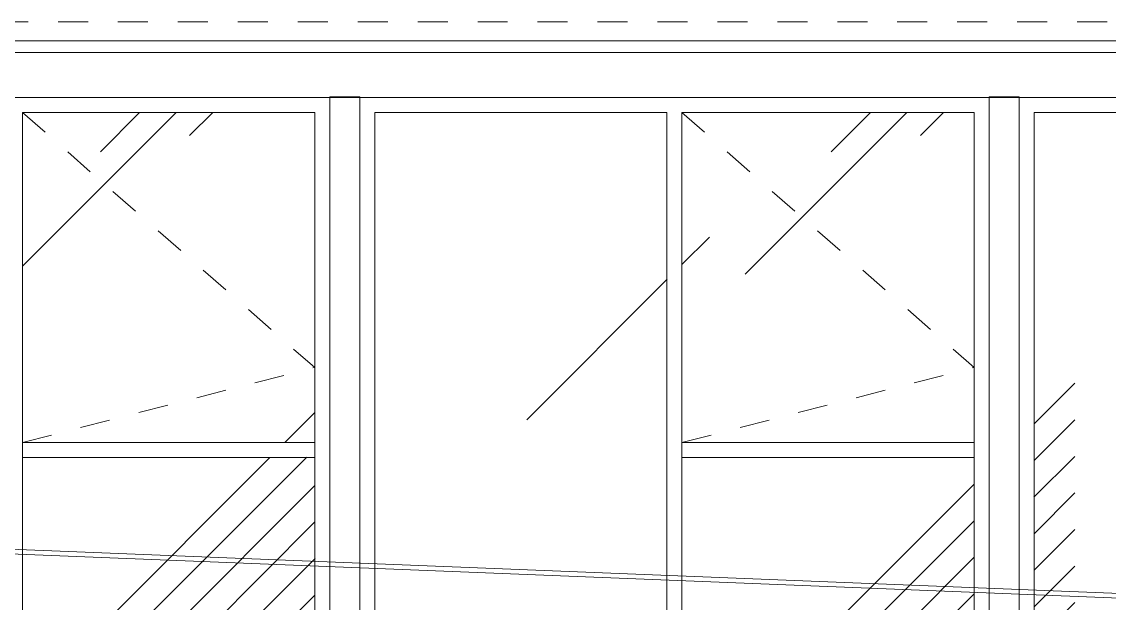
# Model space of a CAD drawing. Header units: metres. Extents: x 1838950 to 1842843, y 5171318 to 5174224.
# Drawn here: x 1840988.488 to 1840992.116, y 5171442.113 to 5171444.052 of the extents above; entities that cross this region are included whole.
import ezdxf

# ---------------------------------------------------------------- set-up
doc = ezdxf.new("R2010")
doc.units = ezdxf.units.M
doc.header["$LTSCALE"] = 0.0254
doc.linetypes.add('ACAD_ISO03W100', pattern=[0.295275590551181, 0.1181102362204724, -0.1771653543307086])
doc.linetypes.add('Style de ligne -18', pattern=[0.16404198823221328, 0.05468066274407109, -0.1093613254881422])
doc.layers.add('B Général', color=7, linetype='Continuous', lineweight=5)
doc.layers.add('Cotation', color=7, linetype='Continuous', lineweight=5)
pattern_1 = [(-135, (0, 0), (2.4384, 0), [3.448418350490555, -3.448418350490555]), (-135, (0, 0.12192), (2.4384, 0), [4.176793274481169, -2.72004342649994]), (-135, (0, 0.6095999999999999), (2.4384, 0), [3.448418350490555, -3.448418350490555]), (-135, (0, 0.73152), (2.4384, 0), [3.051505398349092, -3.845331302632017]), (-135, (0, 0.4876799999999999), (2.4384, 0), [0.8621045876226386, -0.8621045876226386]), (-135, (0, 0.85344), (2.4384, 0), [2.298945566993703, -4.597891133987406]), (-135, (0, 0.9753599999999999), (2.4384, 0), [2.298945566993703, -4.597891133987406]), (-135, (0, 1.09728), (2.4384, 0), [2.298945566993703, -4.597891133987406]), (-135, (0, 1.2192), (2.4384, 0), [2.298945566993703, -4.597891133987406]), (-135, (0, 0.36576), (2.4384, 0), [4.597891133987406, -2.298945566993703]), (-135, (0, 0.24384), (2.4384, 0), [5.003172247992726, -1.893664452988383])]

# ---------------------------------------------------------------- blocks, each defined once
blk = doc.blocks.new('F Passerelle-4')
at = {"layer": 'B Général', "linetype": 'Continuous', "lineweight": 5}
h = blk.add_hatch(dxfattribs=at)
h.set_pattern_fill('H_VERRE', style=0, pattern_type=2)
h.set_pattern_definition(pattern_1)
h.paths.add_polyline_path([(-1, -1.051411797111934), (-0.02499889889848418, -1.051411797111934), (-0.02499889889848418, 1.048652293227195), (-1, 1.048545895445122)])
h = blk.add_hatch(dxfattribs=at)
h.set_pattern_fill('H_VERRE', style=0, pattern_type=2)
h.set_pattern_definition(pattern_1)
h.paths.add_polyline_path([(0.025, 1.048652293227195), (1, 1.048652293227195), (1, -0.05142930810581674), (0.025, -0.05142930810581674)])
h = blk.add_hatch(dxfattribs=at)
h.set_pattern_fill('H_VERRE', style=0, pattern_type=2)
h.set_pattern_definition(pattern_1)
h.paths.add_polyline_path([(0.025, -0.1014293081058167), (1, -0.1014293081058167), (1, -1.051411797111933), (0.025, -1.051411797111933)])
at = {"layer": 'B Général', "color": 7, "linetype": 'Continuous', "lineweight": 5, "flags": 128}
for points in [[(1.05, 1.098588202888066), (1.05, -1.101411797111933), (-1.05, -1.101411797111933), (-1.05, 1.098588202888066)], [(-0.02499994183177478, 1.048652293227195), (-1, 1.048652293227194), (-1, -1.051475887451062), (-0.02499749548142427, -1.051475887451062)], [(0.025, 1.048652293227195), (1, 1.048652293227195), (1, -0.05142930810581674), (0.025, -0.05142930810581674)], [(1, -1.051475887451062), (1, 1.048652293227195), (0.025, 1.048652293227195), (0.025, -1.051475887451062)], [(0.025, -0.1014293081058167), (1, -0.1014293081058167), (1, -1.051411797111933), (0.025, -1.051411797111933)]]:
    blk.add_lwpolyline(points, close=True, dxfattribs=at)
at = {"layer": 'B Général', "color": 9, "linetype": 'Continuous', "lineweight": 5, "true_color": 0xbbbbbb, "flags": 128}
blk.add_lwpolyline([(-1, -1.051411797111934), (-0.02499889889848418, -1.051411797111934), (-0.02499889889848418, 1.048652293227195), (-1, 1.048545895445122)], close=True, dxfattribs=at)
at = {"layer": 'Cotation', "color": 7, "linetype": 'ACAD_ISO03W100', "lineweight": 5, "flags": 128}
blk.add_lwpolyline([(0.025, 1.048652293227195), (1, 0.1985655869003531), (0.025, -0.05142930810581674)], dxfattribs=at)
blk = doc.blocks.new('Groupe-1-5')
at = {"layer": 'B Général', "color": 7, "linetype": 'Continuous', "lineweight": 5, "flags": 128}
for points in [[(91.89484212606145, -48.05652435410715), (76.3848421292654, -48.05652435410715), (76.3848421292654, -48.01752435410715), (91.89484212606143, -48.01752435410715)], [(89.5982963045744, -48.20652435410715), (76.3848421292654, -48.20652435410715), (76.3848421292654, -48.05652435410715), (89.59829630457439, -48.05652435410715)]]:
    blk.add_lwpolyline(points, dxfattribs=at)
for points in [[(85.19484212905722, -48.20370075988328), (85.29484212905722, -48.20370075988328), (85.29484212905722, -50.09017685388295), (85.19484212905722, -50.09017685388295)], [(87.39484212905721, -48.20370075988328), (87.49484212905722, -48.20370075988328), (87.49484212905722, -50.09017685388295), (87.39484212905721, -50.09017685388295)], [(88.02684509614951, -49.86794673651954), (76.3848421292654, -49.40358935401134), (76.38644426404868, -49.41892456020051), (88.02564945538613, -49.8831703495633)]]:
    blk.add_lwpolyline(points, close=True, dxfattribs=at)
at = {"layer": 'B Général', "color": 7}
for p in [(84.14484212905721, -49.30511255699522), (86.34484212905721, -49.30511255699522), (88.54484212905722, -49.30511255699522)]:
    blk.add_blockref('F Passerelle-4', p, dxfattribs=at)
blk = doc.blocks.new('Groupe-2-1-5')
at = {"layer": 'B Général', "color": 7, "linetype": 'Style de ligne -18', "lineweight": 5}
blk.add_line((89.98835634676828, -47.95368290910646), (76.3848421292816, -47.95368290910646), dxfattribs=at)
at = {"layer": 'B Général', "color": 7}
blk.add_blockref('Groupe-1-5', (0, 0), dxfattribs=at)

msp = doc.modelspace()

# ---------------------------------------------------------------- block references
at = {"layer": 'B Général', "color": 7}
msp.add_blockref('Groupe-2-1-5', (1840904.320898737, 5171492.005634869), dxfattribs=at)

doc.saveas('drawing.dxf')
